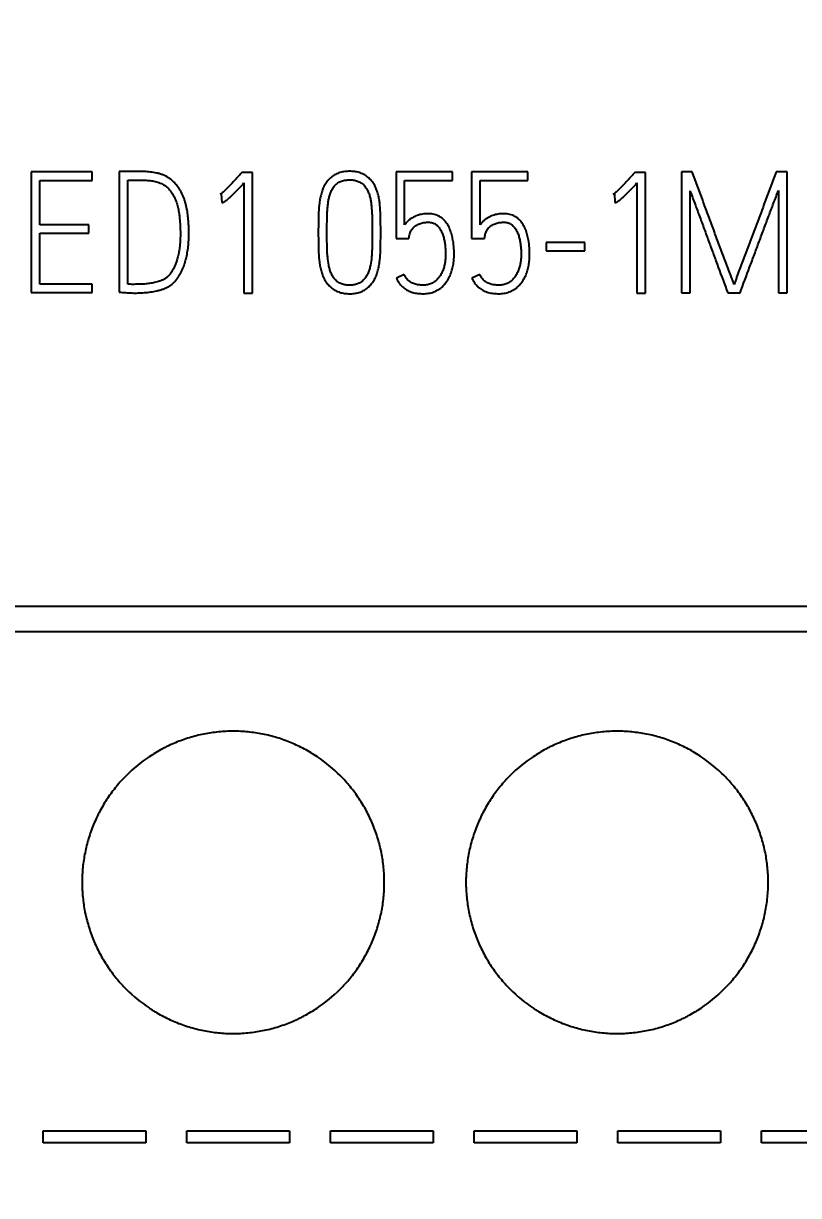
# Model space of a CAD drawing. Extents: x 0 to 420, y 0 to 297.
# Drawn here: x 126.87 to 137.13, y 162.62 to 178.13 of the extents above; entities that cross this region are included whole.
import ezdxf

# ---------------------------------------------------------------- set-up
doc = ezdxf.new("R2010")
doc.units = 0
doc.header["$LTSCALE"] = 23.1
for name, color, linetype in [('10000_FRONT', 7, 'CONTINUOUS'), ('10100_DIM_FRONT', 7, 'CONTINUOUS'), ('10500_FRONT_LABELING', 7, 'CONTINUOUS')]:
    doc.layers.add(name, color=color, linetype=linetype)
doc.styles.get("Standard").update_dxf_attribs({"font": 'txt', "width": 0.8})
doc.dimstyles.new('DIMSTYLE_1', dxfattribs={"dimtxt": 3.5, "dimasz": 3.5, "dimexe": 0.18, "dimexo": 0.0625, "dimgap": 0.09, "dimtad": 1, "dimtxsty": 'STANDARD', "dimcen": 0.09, "dimazin": 3, "dimtp": 0.05, "dimtm": 0.05, "dimtfac": 1, "dimtofl": 0, "dimtmove": 0, "dimatfit": 3, "dimtolj": 1})

# ---------------------------------------------------------------- blocks, each defined once
blk = doc.blocks.new('*D0')
at = {"layer": '10100_DIM_FRONT', "linetype": 'CONTINUOUS'}
for p, q in [((147.4, 192.56), (147.4, 130.062)), ((103.9, 151.511), (103.9, 130.062)), ((103.9, 132.062), (125.65, 132.062)), ((147.4, 132.062), (125.65, 132.062))]:
    blk.add_line(p, q, dxfattribs=at)
for points in [[(107.4, 132.562), (103.9, 132.062), (107.4, 131.562)], [(143.9, 131.562), (147.4, 132.062), (143.9, 132.562)]]:
    blk.add_solid(points, dxfattribs=at)
at = {"layer": '10100_DIM_FRONT', "linetype": 'CONTINUOUS', "width": 0.696429}
blk.add_text('43,5', height=3.5, dxfattribs=at).set_placement((121.617, 132.937))
blk = doc.blocks.new('*D1')
at = {"layer": '10100_DIM_FRONT', "linetype": 'CONTINUOUS'}
for p, q in [((111.900486, 192.560113), (111.900486, 137.865388)), ((147.400486, 192.560113), (147.400486, 137.865388)), ((111.900486, 139.865388), (129.650486, 139.865388)), ((147.400486, 139.865388), (129.650486, 139.865388))]:
    blk.add_line(p, q, dxfattribs=at)
for points in [[(115.400486, 140.365388), (111.900486, 139.865388), (115.400486, 139.365388)], [(143.900486, 139.365388), (147.400486, 139.865388), (143.900486, 140.365388)]]:
    blk.add_solid(points, dxfattribs=at)
at = {"layer": '10100_DIM_FRONT', "linetype": 'CONTINUOUS', "width": 0.678571}
blk.add_text('35,5', height=3.5, dxfattribs=at).set_placement((125.819828, 140.740388))

msp = doc.modelspace()

# ---------------------------------------------------------------- linework, layer by layer
at = {"layer": '10000_FRONT', "color": 7, "linetype": 'CONTINUOUS'}
for p, q in [((111.9, 170.414), (147.4, 170.414)), ((111.9, 170.081), (147.4, 170.081)), ((127.137, 163.315), (127.137, 163.475)), ((127.137, 163.475), (128.495, 163.475)), ((128.495, 163.475), (128.495, 163.315)), ((129.037, 163.315), (129.037, 163.475)), ((129.037, 163.475), (130.396, 163.475)), ((130.396, 163.475), (130.396, 163.315)), ((130.938, 163.315), (130.938, 163.475)), ((130.938, 163.475), (132.297, 163.475)), ((132.297, 163.475), (132.297, 163.315)), ((132.839, 163.315), (132.839, 163.475)), ((132.839, 163.475), (134.197, 163.475)), ((134.197, 163.475), (134.197, 163.315)), ((134.74, 163.315), (134.74, 163.475)), ((134.74, 163.475), (136.098, 163.475)), ((136.098, 163.475), (136.098, 163.315)), ((136.64, 163.315), (136.64, 163.475)), ((136.64, 163.475), (137.999, 163.475)), ((128.495, 163.315), (127.137, 163.315)), ((130.396, 163.315), (129.037, 163.315)), ((132.297, 163.315), (130.938, 163.315)), ((134.197, 163.315), (132.839, 163.315)), ((136.098, 163.315), (134.74, 163.315)), ((137.999, 163.315), (136.64, 163.315))]:
    msp.add_line(p, q, dxfattribs=at)
for points, knots in [([(131.65, 166.761), (131.65, 166.827), (131.647, 166.892), (131.634, 167.022), (131.625, 167.086), (131.6, 167.214), (131.584, 167.277), (131.555, 167.371), (131.545, 167.403), (131.523, 167.465), (131.511, 167.495), (131.474, 167.586), (131.418, 167.704), (131.351, 167.816), (131.297, 167.897), (131.278, 167.924), (131.239, 167.977), (131.219, 168.003), (131.156, 168.079), (131.112, 168.128), (130.974, 168.266), (130.873, 168.349), (130.737, 168.441), (130.709, 168.459), (130.652, 168.492), (130.624, 168.509), (130.537, 168.555), (130.478, 168.583), (130.358, 168.633), (130.296, 168.655), (130.202, 168.684), (130.171, 168.693), (130.107, 168.709), (130.074, 168.716), (129.977, 168.735), (129.848, 168.754), (129.718, 168.761), (129.587, 168.761), (129.522, 168.758), (129.423, 168.748), (129.39, 168.744), (129.325, 168.735), (129.293, 168.729), (129.196, 168.71), (129.133, 168.694), (129.008, 168.656), (128.947, 168.634), (128.856, 168.597), (128.826, 168.583), (128.781, 168.562), (128.766, 168.555), (128.737, 168.54), (128.664, 168.502), (128.594, 168.46), (128.431, 168.352), (128.33, 168.269), (128.213, 168.152), (128.19, 168.128), (128.146, 168.08), (128.125, 168.055), (128.063, 167.979), (128.024, 167.927), (127.952, 167.819), (127.918, 167.763), (127.872, 167.676), (127.857, 167.647), (127.829, 167.587), (127.815, 167.557), (127.778, 167.466), (127.734, 167.343), (127.702, 167.217), (127.683, 167.121), (127.677, 167.089), (127.668, 167.024), (127.663, 166.991), (127.654, 166.893), (127.65, 166.827), (127.65, 166.761)], [0, 0, 0, 0, 0.03125, 0.03125, 0.0625, 0.0625, 0.09375, 0.09375, 0.109375, 0.109375, 0.125, 0.125, 0.15625, 0.1875, 0.1875, 0.203125, 0.203125, 0.21875, 0.21875, 0.25, 0.25, 0.3125, 0.3125, 0.328125, 0.328125, 0.34375, 0.34375, 0.375, 0.375, 0.40625, 0.40625, 0.421875, 0.421875, 0.4375, 0.4375, 0.46875, 0.5, 0.5, 0.53125, 0.53125, 0.546875, 0.546875, 0.5625, 0.5625, 0.59375, 0.59375, 0.625, 0.625, 0.640625, 0.640625, 0.648438, 0.648438, 0.65625, 0.6875, 0.6875, 0.75, 0.75, 0.765625, 0.765625, 0.78125, 0.78125, 0.8125, 0.8125, 0.84375, 0.84375, 0.859375, 0.859375, 0.875, 0.875, 0.90625, 0.9375, 0.9375, 0.953125, 0.953125, 0.96875, 0.96875, 1, 1, 1, 1]), ([(136.73, 166.761), (136.73, 166.827), (136.727, 166.892), (136.714, 167.022), (136.705, 167.086), (136.68, 167.214), (136.664, 167.277), (136.635, 167.371), (136.625, 167.403), (136.603, 167.465), (136.591, 167.495), (136.554, 167.586), (136.498, 167.704), (136.431, 167.816), (136.377, 167.897), (136.358, 167.924), (136.319, 167.977), (136.299, 168.003), (136.236, 168.079), (136.192, 168.128), (136.054, 168.266), (135.953, 168.349), (135.817, 168.441), (135.789, 168.459), (135.732, 168.492), (135.704, 168.509), (135.617, 168.555), (135.558, 168.583), (135.438, 168.633), (135.376, 168.655), (135.282, 168.684), (135.251, 168.693), (135.187, 168.709), (135.154, 168.716), (135.057, 168.735), (134.928, 168.754), (134.798, 168.761), (134.667, 168.761), (134.602, 168.758), (134.503, 168.748), (134.47, 168.744), (134.405, 168.735), (134.373, 168.729), (134.276, 168.71), (134.213, 168.694), (134.088, 168.656), (134.027, 168.634), (133.936, 168.597), (133.906, 168.583), (133.861, 168.562), (133.846, 168.555), (133.817, 168.54), (133.744, 168.502), (133.674, 168.46), (133.511, 168.352), (133.41, 168.269), (133.293, 168.152), (133.27, 168.128), (133.226, 168.08), (133.205, 168.055), (133.143, 167.979), (133.104, 167.927), (133.032, 167.819), (132.998, 167.763), (132.952, 167.676), (132.937, 167.647), (132.909, 167.587), (132.895, 167.557), (132.858, 167.466), (132.814, 167.343), (132.782, 167.217), (132.763, 167.121), (132.757, 167.089), (132.748, 167.024), (132.743, 166.991), (132.734, 166.893), (132.73, 166.827), (132.73, 166.761)], [0, 0, 0, 0, 0.03125, 0.03125, 0.0625, 0.0625, 0.09375, 0.09375, 0.109375, 0.109375, 0.125, 0.125, 0.15625, 0.1875, 0.1875, 0.203125, 0.203125, 0.21875, 0.21875, 0.25, 0.25, 0.3125, 0.3125, 0.328125, 0.328125, 0.34375, 0.34375, 0.375, 0.375, 0.40625, 0.40625, 0.421875, 0.421875, 0.4375, 0.4375, 0.46875, 0.5, 0.5, 0.53125, 0.53125, 0.546875, 0.546875, 0.5625, 0.5625, 0.59375, 0.59375, 0.625, 0.625, 0.640625, 0.640625, 0.648438, 0.648438, 0.65625, 0.6875, 0.6875, 0.75, 0.75, 0.765625, 0.765625, 0.78125, 0.78125, 0.8125, 0.8125, 0.84375, 0.84375, 0.859375, 0.859375, 0.875, 0.875, 0.90625, 0.9375, 0.9375, 0.953125, 0.953125, 0.96875, 0.96875, 1, 1, 1, 1]), ([(127.65, 166.761), (127.65, 166.695), (127.654, 166.63), (127.667, 166.5), (127.676, 166.436), (127.701, 166.308), (127.717, 166.245), (127.746, 166.151), (127.756, 166.119), (127.778, 166.057), (127.79, 166.027), (127.827, 165.936), (127.883, 165.818), (127.95, 165.706), (128.004, 165.625), (128.023, 165.598), (128.062, 165.545), (128.082, 165.519), (128.145, 165.443), (128.189, 165.394), (128.327, 165.256), (128.428, 165.173), (128.551, 165.091), (128.564, 165.082), (128.592, 165.064), (128.606, 165.055), (128.649, 165.03), (128.677, 165.014), (128.764, 164.967), (128.823, 164.939), (128.943, 164.889), (129.005, 164.867), (129.099, 164.838), (129.13, 164.83), (129.194, 164.814), (129.226, 164.806), (129.323, 164.787), (129.453, 164.768), (129.583, 164.761), (129.714, 164.761), (129.779, 164.764), (129.878, 164.774), (129.911, 164.778), (129.976, 164.787), (130.008, 164.793), (130.105, 164.812), (130.168, 164.828), (130.293, 164.866), (130.354, 164.888), (130.445, 164.925), (130.475, 164.939), (130.52, 164.96), (130.535, 164.967), (130.564, 164.982), (130.637, 165.02), (130.707, 165.062), (130.87, 165.171), (130.971, 165.253), (131.088, 165.37), (131.111, 165.394), (131.155, 165.443), (131.176, 165.467), (131.238, 165.543), (131.277, 165.595), (131.349, 165.704), (131.383, 165.76), (131.429, 165.846), (131.444, 165.876), (131.472, 165.935), (131.486, 165.965), (131.523, 166.056), (131.567, 166.179), (131.599, 166.305), (131.618, 166.401), (131.624, 166.433), (131.633, 166.498), (131.637, 166.531), (131.647, 166.629), (131.65, 166.695), (131.65, 166.761)], [0, 0, 0, 0, 0.03125, 0.03125, 0.0625, 0.0625, 0.09375, 0.09375, 0.109375, 0.109375, 0.125, 0.125, 0.15625, 0.1875, 0.1875, 0.203125, 0.203125, 0.21875, 0.21875, 0.25, 0.25, 0.3125, 0.3125, 0.320312, 0.320312, 0.328125, 0.328125, 0.34375, 0.34375, 0.375, 0.375, 0.40625, 0.40625, 0.421875, 0.421875, 0.4375, 0.4375, 0.46875, 0.5, 0.5, 0.53125, 0.53125, 0.546875, 0.546875, 0.5625, 0.5625, 0.59375, 0.59375, 0.625, 0.625, 0.640625, 0.640625, 0.648438, 0.648438, 0.65625, 0.6875, 0.6875, 0.75, 0.75, 0.765625, 0.765625, 0.78125, 0.78125, 0.8125, 0.8125, 0.84375, 0.84375, 0.859375, 0.859375, 0.875, 0.875, 0.90625, 0.9375, 0.9375, 0.953125, 0.953125, 0.96875, 0.96875, 1, 1, 1, 1]), ([(132.73, 166.761), (132.73, 166.695), (132.734, 166.63), (132.747, 166.5), (132.756, 166.436), (132.781, 166.308), (132.797, 166.245), (132.826, 166.151), (132.836, 166.119), (132.858, 166.057), (132.87, 166.027), (132.907, 165.936), (132.963, 165.818), (133.03, 165.706), (133.084, 165.625), (133.103, 165.598), (133.142, 165.545), (133.162, 165.519), (133.225, 165.443), (133.269, 165.394), (133.407, 165.256), (133.508, 165.173), (133.631, 165.091), (133.644, 165.082), (133.672, 165.064), (133.686, 165.055), (133.729, 165.03), (133.757, 165.014), (133.844, 164.967), (133.903, 164.939), (134.023, 164.889), (134.085, 164.867), (134.179, 164.838), (134.21, 164.83), (134.274, 164.814), (134.306, 164.806), (134.403, 164.787), (134.533, 164.768), (134.663, 164.761), (134.794, 164.761), (134.859, 164.764), (134.958, 164.774), (134.991, 164.778), (135.056, 164.787), (135.088, 164.793), (135.185, 164.812), (135.248, 164.828), (135.373, 164.866), (135.434, 164.888), (135.525, 164.925), (135.555, 164.939), (135.6, 164.96), (135.615, 164.967), (135.644, 164.982), (135.717, 165.02), (135.787, 165.062), (135.95, 165.171), (136.051, 165.253), (136.168, 165.37), (136.191, 165.394), (136.235, 165.443), (136.256, 165.467), (136.318, 165.543), (136.357, 165.595), (136.429, 165.704), (136.463, 165.76), (136.509, 165.846), (136.524, 165.876), (136.552, 165.935), (136.566, 165.965), (136.603, 166.056), (136.647, 166.179), (136.679, 166.305), (136.698, 166.401), (136.704, 166.433), (136.713, 166.498), (136.717, 166.531), (136.727, 166.629), (136.73, 166.695), (136.73, 166.761)], [0, 0, 0, 0, 0.03125, 0.03125, 0.0625, 0.0625, 0.09375, 0.09375, 0.109375, 0.109375, 0.125, 0.125, 0.15625, 0.1875, 0.1875, 0.203125, 0.203125, 0.21875, 0.21875, 0.25, 0.25, 0.3125, 0.3125, 0.320312, 0.320312, 0.328125, 0.328125, 0.34375, 0.34375, 0.375, 0.375, 0.40625, 0.40625, 0.421875, 0.421875, 0.4375, 0.4375, 0.46875, 0.5, 0.5, 0.53125, 0.53125, 0.546875, 0.546875, 0.5625, 0.5625, 0.59375, 0.59375, 0.625, 0.625, 0.640625, 0.640625, 0.648438, 0.648438, 0.65625, 0.6875, 0.6875, 0.75, 0.75, 0.765625, 0.765625, 0.78125, 0.78125, 0.8125, 0.8125, 0.84375, 0.84375, 0.859375, 0.859375, 0.875, 0.875, 0.90625, 0.9375, 0.9375, 0.953125, 0.953125, 0.96875, 0.96875, 1, 1, 1, 1])]:
    msp.add_open_spline(points, degree=3, knots=knots, dxfattribs=at)
at = {"layer": '10500_FRONT_LABELING', "color": 7, "linetype": 'CONTINUOUS'}
for p, q in [((126.979, 176.161), (126.979, 174.566)), ((127.782, 176.161), (126.979, 176.161)), ((127.09, 175.462), (127.09, 176.048)), ((127.09, 176.048), (127.782, 176.048)), ((127.782, 176.048), (127.782, 176.161)), ((128.388, 176.168), (128.142, 176.166)), ((128.142, 176.166), (128.142, 174.572)), ((128.256, 174.677), (128.256, 176.052)), ((128.256, 176.052), (128.433, 176.052)), ((129.764, 176.152), (129.748, 176.134)), ((129.904, 176.152), (129.764, 176.152)), ((129.904, 174.559), (129.904, 176.152)), ((131.806, 176.161), (131.806, 175.282)), ((132.551, 176.161), (131.806, 176.161)), ((131.918, 175.46), (131.918, 176.05)), ((131.918, 176.05), (132.551, 176.05)), ((132.551, 176.05), (132.551, 176.161)), ((132.806, 176.161), (132.806, 175.282)), ((133.551, 176.161), (132.806, 176.161)), ((132.918, 175.46), (132.918, 176.05)), ((132.918, 176.05), (133.551, 176.05)), ((133.551, 176.05), (133.551, 176.161)), ((134.964, 176.152), (134.949, 176.134)), ((135.105, 176.152), (134.964, 176.152)), ((135.105, 174.559), (135.105, 176.152)), ((135.582, 176.161), (135.582, 174.561)), ((135.725, 176.161), (135.582, 176.161)), ((136.98, 176.161), (136.834, 176.161)), ((136.98, 174.561), (136.98, 176.161)), ((129.793, 176.015), (129.793, 174.559)), ((134.993, 176.015), (134.993, 174.559)), ((135.696, 174.561), (135.696, 175.913)), ((136.866, 175.917), (136.866, 174.561)), ((129.479, 175.866), (129.493, 175.87)), ((129.493, 175.87), (129.5, 175.757)), ((134.68, 175.866), (134.694, 175.87)), ((134.694, 175.87), (134.7, 175.757)), ((127.739, 175.462), (127.09, 175.462)), ((127.739, 175.351), (127.739, 175.462)), ((127.09, 174.677), (127.09, 175.351)), ((127.09, 175.351), (127.739, 175.351)), ((130.777, 175.371), (130.777, 175.347)), ((130.891, 175.347), (130.891, 175.371)), ((131.49, 175.371), (131.49, 175.347)), ((131.602, 175.347), (131.602, 175.371)), ((131.806, 175.282), (131.976, 175.282)), ((131.976, 175.282), (131.985, 175.331)), ((132.806, 175.282), (132.976, 175.282)), ((132.976, 175.282), (132.985, 175.331)), ((133.794, 175.229), (133.794, 175.116)), ((134.304, 175.229), (133.794, 175.229)), ((133.794, 175.116), (134.304, 175.116)), ((134.304, 175.116), (134.304, 175.229)), ((131.913, 174.803), (131.81, 174.756)), ((132.913, 174.803), (132.81, 174.756)), ((127.782, 174.677), (127.09, 174.677)), ((127.782, 174.566), (127.782, 174.677)), ((126.979, 174.566), (127.782, 174.566)), ((129.793, 174.559), (129.904, 174.559)), ((134.993, 174.559), (135.105, 174.559)), ((135.582, 174.561), (135.696, 174.561)), ((136.195, 174.561), (136.358, 174.561)), ((136.866, 174.561), (136.98, 174.561))]:
    msp.add_line(p, q, dxfattribs=at)
for points, knots in [([(128.142, 174.572), (128.156, 174.571), (128.17, 174.569), (128.198, 174.567), (128.211, 174.566), (128.239, 174.563), (128.253, 174.562), (128.281, 174.56), (128.295, 174.56), (128.337, 174.559), (128.364, 174.559), (128.42, 174.56), (128.447, 174.562), (128.502, 174.566), (128.53, 174.569), (128.585, 174.577), (128.613, 174.582), (128.654, 174.591), (128.667, 174.595), (128.695, 174.602), (128.708, 174.607), (128.735, 174.616), (128.748, 174.622), (128.773, 174.633), (128.786, 174.64), (128.81, 174.654), (128.822, 174.662), (128.845, 174.679), (128.855, 174.688), (128.885, 174.717), (128.903, 174.739), (128.927, 174.774), (128.934, 174.786), (128.949, 174.81), (128.955, 174.822), (128.974, 174.86), (128.985, 174.885), (129.005, 174.938), (129.013, 174.965), (129.028, 175.019), (129.034, 175.046), (129.045, 175.101), (129.049, 175.128), (129.056, 175.184), (129.058, 175.211), (129.062, 175.267), (129.063, 175.295), (129.064, 175.351), (129.063, 175.379), (129.062, 175.435), (129.061, 175.463), (129.058, 175.519), (129.055, 175.547), (129.049, 175.602), (129.045, 175.63), (129.038, 175.671), (129.035, 175.685), (129.029, 175.712), (129.026, 175.726), (129.019, 175.753), (129.015, 175.766), (129.007, 175.793), (129.002, 175.807), (128.987, 175.846), (128.975, 175.872), (128.956, 175.909), (128.948, 175.921), (128.933, 175.945), (128.925, 175.957), (128.908, 175.979), (128.899, 175.99), (128.881, 176.011), (128.871, 176.021), (128.851, 176.041), (128.84, 176.05), (128.818, 176.068), (128.807, 176.076), (128.771, 176.099), (128.746, 176.111), (128.707, 176.127), (128.693, 176.131), (128.666, 176.14), (128.653, 176.144), (128.611, 176.153), (128.584, 176.157), (128.528, 176.163), (128.5, 176.165), (128.458, 176.166), (128.444, 176.167), (128.416, 176.168), (128.402, 176.168), (128.388, 176.168)], [0, 0, 0, 0, 0.015625, 0.015625, 0.03125, 0.03125, 0.046875, 0.046875, 0.0625, 0.0625, 0.09375, 0.09375, 0.125, 0.125, 0.15625, 0.15625, 0.1875, 0.1875, 0.203125, 0.203125, 0.21875, 0.21875, 0.234375, 0.234375, 0.25, 0.25, 0.265625, 0.265625, 0.28125, 0.28125, 0.3125, 0.3125, 0.328125, 0.328125, 0.34375, 0.34375, 0.375, 0.375, 0.40625, 0.40625, 0.4375, 0.4375, 0.46875, 0.46875, 0.5, 0.5, 0.53125, 0.53125, 0.5625, 0.5625, 0.59375, 0.59375, 0.625, 0.625, 0.65625, 0.65625, 0.671875, 0.671875, 0.6875, 0.6875, 0.703125, 0.703125, 0.71875, 0.71875, 0.75, 0.75, 0.765625, 0.765625, 0.78125, 0.78125, 0.796875, 0.796875, 0.8125, 0.8125, 0.828125, 0.828125, 0.84375, 0.84375, 0.875, 0.875, 0.890625, 0.890625, 0.90625, 0.90625, 0.9375, 0.9375, 0.96875, 0.96875, 0.984375, 0.984375, 1, 1, 1, 1]), ([(128.433, 176.052), (128.455, 176.052), (128.478, 176.052), (128.523, 176.049), (128.546, 176.048), (128.591, 176.042), (128.613, 176.038), (128.646, 176.028), (128.657, 176.025), (128.679, 176.017), (128.689, 176.012), (128.71, 176.003), (128.72, 175.997), (128.74, 175.986), (128.749, 175.979), (128.777, 175.958), (128.793, 175.943), (128.823, 175.908), (128.836, 175.889), (128.86, 175.85), (128.87, 175.83), (128.889, 175.788), (128.897, 175.767), (128.907, 175.734), (128.91, 175.723), (128.916, 175.701), (128.919, 175.69), (128.927, 175.657), (128.931, 175.635), (128.938, 175.59), (128.94, 175.568), (128.944, 175.523), (128.946, 175.501), (128.948, 175.456), (128.949, 175.433), (128.951, 175.388), (128.951, 175.365), (128.952, 175.32), (128.951, 175.297), (128.949, 175.252), (128.948, 175.23), (128.944, 175.185), (128.941, 175.162), (128.935, 175.118), (128.931, 175.096), (128.922, 175.051), (128.916, 175.029), (128.898, 174.964), (128.882, 174.921), (128.85, 174.861), (128.838, 174.841), (128.812, 174.805), (128.797, 174.788), (128.776, 174.769), (128.771, 174.765), (128.762, 174.758), (128.748, 174.748), (128.734, 174.739), (128.714, 174.729), (128.703, 174.725), (128.682, 174.717), (128.671, 174.714), (128.638, 174.704), (128.616, 174.699), (128.572, 174.69), (128.55, 174.686), (128.505, 174.681), (128.483, 174.678), (128.449, 174.676), (128.437, 174.676), (128.415, 174.675), (128.403, 174.675), (128.369, 174.674), (128.347, 174.674), (128.313, 174.674), (128.301, 174.674), (128.279, 174.675), (128.267, 174.675), (128.256, 174.677)], [0, 0, 0, 0, 0.03125, 0.03125, 0.0625, 0.0625, 0.09375, 0.09375, 0.109375, 0.109375, 0.125, 0.125, 0.140625, 0.140625, 0.15625, 0.15625, 0.1875, 0.1875, 0.21875, 0.21875, 0.25, 0.25, 0.28125, 0.28125, 0.296875, 0.296875, 0.3125, 0.3125, 0.34375, 0.34375, 0.375, 0.375, 0.40625, 0.40625, 0.4375, 0.4375, 0.46875, 0.46875, 0.5, 0.5, 0.53125, 0.53125, 0.5625, 0.5625, 0.59375, 0.59375, 0.625, 0.625, 0.6875, 0.6875, 0.71875, 0.71875, 0.75, 0.75, 0.757812, 0.757812, 0.765625, 0.78125, 0.78125, 0.796875, 0.796875, 0.8125, 0.8125, 0.84375, 0.84375, 0.875, 0.875, 0.90625, 0.90625, 0.921875, 0.921875, 0.9375, 0.9375, 0.96875, 0.96875, 0.984375, 0.984375, 1, 1, 1, 1]), ([(129.748, 176.134), (129.737, 176.123), (129.727, 176.111), (129.705, 176.088), (129.694, 176.076), (129.662, 176.041), (129.64, 176.018), (129.597, 175.972), (129.575, 175.95), (129.54, 175.917), (129.529, 175.906), (129.511, 175.89), (129.505, 175.885), (129.492, 175.875), (129.486, 175.87), (129.479, 175.866)], [0, 0, 0, 0, 0.125, 0.125, 0.25, 0.25, 0.5, 0.5, 0.75, 0.75, 0.875, 0.875, 0.9375, 0.9375, 1, 1, 1, 1]), ([(131.602, 175.371), (131.602, 175.413), (131.602, 175.456), (131.601, 175.541), (131.601, 175.583), (131.597, 175.667), (131.594, 175.709), (131.586, 175.772), (131.583, 175.793), (131.575, 175.835), (131.57, 175.856), (131.558, 175.897), (131.551, 175.918), (131.535, 175.958), (131.526, 175.977), (131.509, 176.005), (131.503, 176.014), (131.491, 176.031), (131.484, 176.04), (131.463, 176.064), (131.448, 176.079), (131.423, 176.1), (131.414, 176.106), (131.396, 176.118), (131.387, 176.124), (131.359, 176.139), (131.339, 176.146), (131.308, 176.156), (131.297, 176.158), (131.276, 176.163), (131.266, 176.165), (131.234, 176.169), (131.212, 176.17), (131.169, 176.17), (131.148, 176.169), (131.105, 176.163), (131.084, 176.159), (131.043, 176.147), (131.023, 176.139), (130.985, 176.119), (130.967, 176.107), (130.942, 176.086), (130.934, 176.079), (130.918, 176.064), (130.911, 176.056), (130.897, 176.04), (130.89, 176.031), (130.878, 176.014), (130.872, 176.005), (130.855, 175.977), (130.846, 175.958), (130.83, 175.918), (130.823, 175.898), (130.811, 175.857), (130.806, 175.836), (130.798, 175.794), (130.794, 175.773), (130.786, 175.71), (130.782, 175.668), (130.778, 175.583), (130.778, 175.541), (130.777, 175.456), (130.777, 175.414), (130.777, 175.371)], [0, 0, 0, 0, 0.0625, 0.0625, 0.125, 0.125, 0.1875, 0.1875, 0.21875, 0.21875, 0.25, 0.25, 0.28125, 0.28125, 0.3125, 0.3125, 0.328125, 0.328125, 0.34375, 0.34375, 0.375, 0.375, 0.390625, 0.390625, 0.40625, 0.40625, 0.4375, 0.4375, 0.453125, 0.453125, 0.46875, 0.46875, 0.5, 0.5, 0.53125, 0.53125, 0.5625, 0.5625, 0.59375, 0.59375, 0.625, 0.625, 0.640625, 0.640625, 0.65625, 0.65625, 0.671875, 0.671875, 0.6875, 0.6875, 0.71875, 0.71875, 0.75, 0.75, 0.78125, 0.78125, 0.8125, 0.8125, 0.875, 0.875, 0.9375, 0.9375, 1, 1, 1, 1]), ([(130.891, 175.371), (130.891, 175.406), (130.891, 175.441), (130.892, 175.512), (130.892, 175.547), (130.894, 175.599), (130.895, 175.617), (130.897, 175.652), (130.898, 175.669), (130.901, 175.704), (130.903, 175.722), (130.907, 175.757), (130.91, 175.774), (130.916, 175.808), (130.92, 175.825), (130.929, 175.859), (130.935, 175.876), (130.945, 175.9), (130.948, 175.908), (130.956, 175.924), (130.961, 175.932), (130.974, 175.954), (130.985, 175.969), (131.003, 175.988), (131.009, 175.995), (131.023, 176.006), (131.029, 176.012), (131.044, 176.022), (131.051, 176.026), (131.067, 176.034), (131.076, 176.038), (131.101, 176.047), (131.118, 176.05), (131.144, 176.054), (131.153, 176.055), (131.171, 176.056), (131.18, 176.057), (131.206, 176.057), (131.224, 176.056), (131.25, 176.052), (131.259, 176.051), (131.276, 176.047), (131.285, 176.044), (131.31, 176.036), (131.326, 176.028), (131.349, 176.014), (131.356, 176.009), (131.37, 175.997), (131.376, 175.991), (131.388, 175.978), (131.393, 175.971), (131.404, 175.956), (131.409, 175.949), (131.423, 175.926), (131.431, 175.911), (131.445, 175.878), (131.451, 175.861), (131.461, 175.827), (131.465, 175.81), (131.471, 175.775), (131.474, 175.758), (131.479, 175.723), (131.48, 175.706), (131.483, 175.671), (131.485, 175.653), (131.487, 175.618), (131.487, 175.6), (131.489, 175.547), (131.489, 175.512), (131.49, 175.442), (131.49, 175.406), (131.49, 175.371)], [0, 0, 0, 0, 0.0625, 0.0625, 0.125, 0.125, 0.15625, 0.15625, 0.1875, 0.1875, 0.21875, 0.21875, 0.25, 0.25, 0.28125, 0.28125, 0.3125, 0.3125, 0.328125, 0.328125, 0.34375, 0.34375, 0.375, 0.375, 0.390625, 0.390625, 0.40625, 0.40625, 0.421875, 0.421875, 0.4375, 0.4375, 0.46875, 0.46875, 0.484375, 0.484375, 0.5, 0.5, 0.53125, 0.53125, 0.546875, 0.546875, 0.5625, 0.5625, 0.59375, 0.59375, 0.609375, 0.609375, 0.625, 0.625, 0.640625, 0.640625, 0.65625, 0.65625, 0.6875, 0.6875, 0.71875, 0.71875, 0.75, 0.75, 0.78125, 0.78125, 0.8125, 0.8125, 0.84375, 0.84375, 0.875, 0.875, 0.9375, 0.9375, 1, 1, 1, 1]), ([(134.949, 176.134), (134.938, 176.123), (134.927, 176.111), (134.906, 176.088), (134.895, 176.076), (134.863, 176.041), (134.841, 176.018), (134.797, 175.972), (134.775, 175.95), (134.741, 175.917), (134.729, 175.906), (134.712, 175.89), (134.705, 175.885), (134.693, 175.875), (134.687, 175.87), (134.68, 175.866)], [0, 0, 0, 0, 0.125, 0.125, 0.25, 0.25, 0.5, 0.5, 0.75, 0.75, 0.875, 0.875, 0.9375, 0.9375, 1, 1, 1, 1]), ([(136.28, 174.674), (136.273, 174.689), (136.267, 174.705), (136.255, 174.736), (136.249, 174.751), (136.231, 174.797), (136.22, 174.828), (136.185, 174.921), (136.161, 174.983), (136.115, 175.107), (136.092, 175.169), (136.057, 175.262), (136.046, 175.293), (136.023, 175.355), (136.012, 175.386), (135.99, 175.448), (135.978, 175.479), (135.955, 175.541), (135.944, 175.572), (135.909, 175.665), (135.886, 175.727), (135.817, 175.913), (135.771, 176.037), (135.725, 176.161)], [0, 0, 0, 0, 0.03125, 0.03125, 0.0625, 0.0625, 0.125, 0.125, 0.25, 0.25, 0.375, 0.375, 0.4375, 0.4375, 0.5, 0.5, 0.5625, 0.5625, 0.625, 0.625, 0.75, 0.75, 1, 1, 1, 1]), ([(136.834, 176.161), (136.788, 176.037), (136.742, 175.913), (136.673, 175.727), (136.65, 175.665), (136.603, 175.542), (136.579, 175.48), (136.51, 175.294), (136.464, 175.17), (136.394, 174.984), (136.371, 174.923), (136.336, 174.83), (136.324, 174.799), (136.307, 174.752), (136.302, 174.737), (136.291, 174.705), (136.285, 174.69), (136.28, 174.674)], [0, 0, 0, 0, 0.25, 0.25, 0.375, 0.375, 0.5, 0.5, 0.75, 0.75, 0.875, 0.875, 0.9375, 0.9375, 0.96875, 0.96875, 1, 1, 1, 1]), ([(129.5, 175.757), (129.504, 175.757), (129.508, 175.758), (129.516, 175.76), (129.52, 175.761), (129.528, 175.763), (129.532, 175.765), (129.539, 175.769), (129.542, 175.772), (129.552, 175.779), (129.559, 175.784), (129.572, 175.794), (129.578, 175.799), (129.597, 175.815), (129.609, 175.827), (129.632, 175.849), (129.644, 175.861), (129.679, 175.896), (129.702, 175.919), (129.748, 175.967), (129.77, 175.991), (129.793, 176.015)], [0, 0, 0, 0, 0.03125, 0.03125, 0.0625, 0.0625, 0.09375, 0.09375, 0.125, 0.125, 0.1875, 0.1875, 0.25, 0.25, 0.375, 0.375, 0.5, 0.5, 0.75, 0.75, 1, 1, 1, 1]), ([(134.7, 175.757), (134.705, 175.757), (134.709, 175.758), (134.717, 175.76), (134.721, 175.761), (134.729, 175.763), (134.732, 175.765), (134.739, 175.769), (134.743, 175.772), (134.753, 175.779), (134.76, 175.784), (134.773, 175.794), (134.779, 175.799), (134.797, 175.815), (134.809, 175.827), (134.833, 175.849), (134.845, 175.861), (134.88, 175.896), (134.903, 175.919), (134.948, 175.967), (134.971, 175.991), (134.993, 176.015)], [0, 0, 0, 0, 0.03125, 0.03125, 0.0625, 0.0625, 0.09375, 0.09375, 0.125, 0.125, 0.1875, 0.1875, 0.25, 0.25, 0.375, 0.375, 0.5, 0.5, 0.75, 0.75, 1, 1, 1, 1]), ([(135.696, 175.913), (135.716, 175.856), (135.737, 175.8), (135.779, 175.687), (135.8, 175.631), (135.842, 175.519), (135.863, 175.462), (135.904, 175.35), (135.924, 175.293), (135.956, 175.209), (135.966, 175.181), (135.987, 175.124), (135.998, 175.096), (136.029, 175.012), (136.049, 174.955), (136.111, 174.786), (136.153, 174.674), (136.195, 174.561)], [0, 0, 0, 0, 0.125, 0.125, 0.25, 0.25, 0.375, 0.375, 0.5, 0.5, 0.5625, 0.5625, 0.625, 0.625, 0.75, 0.75, 1, 1, 1, 1]), ([(136.358, 174.561), (136.4, 174.674), (136.442, 174.787), (136.505, 174.957), (136.527, 175.013), (136.558, 175.098), (136.569, 175.126), (136.59, 175.183), (136.6, 175.211), (136.632, 175.296), (136.653, 175.353), (136.695, 175.466), (136.716, 175.522), (136.759, 175.635), (136.78, 175.691), (136.823, 175.804), (136.845, 175.86), (136.866, 175.917)], [0, 0, 0, 0, 0.25, 0.25, 0.375, 0.375, 0.4375, 0.4375, 0.5, 0.5, 0.625, 0.625, 0.75, 0.75, 0.875, 0.875, 1, 1, 1, 1]), ([(131.81, 174.756), (131.82, 174.735), (131.831, 174.715), (131.85, 174.686), (131.857, 174.677), (131.872, 174.659), (131.881, 174.651), (131.898, 174.635), (131.907, 174.628), (131.926, 174.614), (131.935, 174.607), (131.955, 174.595), (131.965, 174.59), (131.987, 174.58), (131.998, 174.576), (132.02, 174.568), (132.031, 174.565), (132.054, 174.56), (132.065, 174.557), (132.089, 174.554), (132.1, 174.553), (132.124, 174.552), (132.136, 174.551), (132.159, 174.55), (132.171, 174.55), (132.194, 174.55), (132.206, 174.551), (132.229, 174.554), (132.241, 174.556), (132.264, 174.561), (132.276, 174.564), (132.31, 174.574), (132.331, 174.583), (132.362, 174.601), (132.372, 174.607), (132.392, 174.621), (132.401, 174.628), (132.419, 174.643), (132.427, 174.651), (132.444, 174.668), (132.451, 174.678), (132.473, 174.705), (132.486, 174.725), (132.509, 174.766), (132.519, 174.787), (132.532, 174.82), (132.536, 174.831), (132.544, 174.854), (132.547, 174.865), (132.556, 174.899), (132.561, 174.922), (132.568, 174.968), (132.57, 174.991), (132.573, 175.038), (132.573, 175.062), (132.573, 175.109), (132.571, 175.156), (132.567, 175.202), (132.56, 175.249), (132.556, 175.272), (132.546, 175.318), (132.54, 175.341), (132.525, 175.386), (132.517, 175.408), (132.501, 175.44), (132.495, 175.45), (132.483, 175.47), (132.477, 175.48), (132.456, 175.509), (132.44, 175.526), (132.418, 175.546), (132.413, 175.55), (132.404, 175.557), (132.399, 175.56), (132.384, 175.57), (132.374, 175.576), (132.353, 175.586), (132.342, 175.591), (132.319, 175.598), (132.307, 175.601), (132.284, 175.605), (132.272, 175.607), (132.249, 175.608), (132.237, 175.609), (132.213, 175.608), (132.201, 175.608), (132.178, 175.606), (132.166, 175.605), (132.143, 175.601), (132.131, 175.599), (132.108, 175.593), (132.097, 175.59), (132.074, 175.582), (132.063, 175.577), (132.042, 175.567), (132.031, 175.562), (132.011, 175.55), (132.001, 175.543), (131.982, 175.529), (131.973, 175.521), (131.956, 175.505), (131.948, 175.497), (131.932, 175.479), (131.925, 175.47), (131.918, 175.46)], [0, 0, 0, 0, 0.03125, 0.03125, 0.046875, 0.046875, 0.0625, 0.0625, 0.078125, 0.078125, 0.09375, 0.09375, 0.109375, 0.109375, 0.125, 0.125, 0.140625, 0.140625, 0.15625, 0.15625, 0.171875, 0.171875, 0.1875, 0.1875, 0.203125, 0.203125, 0.21875, 0.21875, 0.234375, 0.234375, 0.25, 0.25, 0.28125, 0.28125, 0.296875, 0.296875, 0.3125, 0.3125, 0.328125, 0.328125, 0.34375, 0.34375, 0.375, 0.375, 0.40625, 0.40625, 0.421875, 0.421875, 0.4375, 0.4375, 0.46875, 0.46875, 0.5, 0.5, 0.53125, 0.53125, 0.5625, 0.59375, 0.59375, 0.625, 0.625, 0.65625, 0.65625, 0.6875, 0.6875, 0.703125, 0.703125, 0.71875, 0.71875, 0.75, 0.75, 0.757812, 0.757812, 0.765625, 0.765625, 0.78125, 0.78125, 0.796875, 0.796875, 0.8125, 0.8125, 0.828125, 0.828125, 0.84375, 0.84375, 0.859375, 0.859375, 0.875, 0.875, 0.890625, 0.890625, 0.90625, 0.90625, 0.921875, 0.921875, 0.9375, 0.9375, 0.953125, 0.953125, 0.96875, 0.96875, 0.984375, 0.984375, 1, 1, 1, 1]), ([(132.81, 174.756), (132.82, 174.735), (132.831, 174.715), (132.85, 174.686), (132.857, 174.677), (132.872, 174.659), (132.88, 174.651), (132.898, 174.635), (132.907, 174.628), (132.926, 174.614), (132.935, 174.607), (132.955, 174.595), (132.965, 174.59), (132.987, 174.58), (132.998, 174.576), (133.02, 174.568), (133.031, 174.565), (133.054, 174.56), (133.065, 174.557), (133.089, 174.554), (133.1, 174.553), (133.124, 174.552), (133.136, 174.551), (133.159, 174.55), (133.171, 174.55), (133.194, 174.55), (133.206, 174.551), (133.229, 174.554), (133.241, 174.556), (133.264, 174.561), (133.276, 174.564), (133.31, 174.574), (133.331, 174.583), (133.362, 174.601), (133.372, 174.607), (133.392, 174.621), (133.401, 174.628), (133.419, 174.643), (133.427, 174.651), (133.443, 174.668), (133.451, 174.678), (133.473, 174.705), (133.486, 174.725), (133.509, 174.766), (133.519, 174.787), (133.532, 174.82), (133.536, 174.831), (133.544, 174.854), (133.547, 174.865), (133.556, 174.899), (133.561, 174.922), (133.568, 174.968), (133.57, 174.991), (133.573, 175.038), (133.573, 175.062), (133.573, 175.109), (133.571, 175.156), (133.566, 175.202), (133.56, 175.249), (133.556, 175.272), (133.546, 175.318), (133.54, 175.341), (133.525, 175.386), (133.517, 175.408), (133.501, 175.44), (133.495, 175.45), (133.483, 175.47), (133.477, 175.48), (133.456, 175.509), (133.44, 175.526), (133.418, 175.546), (133.413, 175.55), (133.404, 175.557), (133.399, 175.56), (133.384, 175.57), (133.374, 175.576), (133.353, 175.586), (133.341, 175.591), (133.319, 175.598), (133.307, 175.601), (133.284, 175.605), (133.272, 175.607), (133.249, 175.608), (133.237, 175.609), (133.213, 175.608), (133.201, 175.608), (133.178, 175.606), (133.166, 175.605), (133.143, 175.601), (133.131, 175.599), (133.108, 175.593), (133.097, 175.59), (133.074, 175.582), (133.063, 175.577), (133.042, 175.567), (133.031, 175.562), (133.011, 175.55), (133.001, 175.543), (132.982, 175.529), (132.973, 175.521), (132.956, 175.505), (132.947, 175.497), (132.932, 175.479), (132.924, 175.47), (132.918, 175.46)], [0, 0, 0, 0, 0.03125, 0.03125, 0.046875, 0.046875, 0.0625, 0.0625, 0.078125, 0.078125, 0.09375, 0.09375, 0.109375, 0.109375, 0.125, 0.125, 0.140625, 0.140625, 0.15625, 0.15625, 0.171875, 0.171875, 0.1875, 0.1875, 0.203125, 0.203125, 0.21875, 0.21875, 0.234375, 0.234375, 0.25, 0.25, 0.28125, 0.28125, 0.296875, 0.296875, 0.3125, 0.3125, 0.328125, 0.328125, 0.34375, 0.34375, 0.375, 0.375, 0.40625, 0.40625, 0.421875, 0.421875, 0.4375, 0.4375, 0.46875, 0.46875, 0.5, 0.5, 0.53125, 0.53125, 0.5625, 0.59375, 0.59375, 0.625, 0.625, 0.65625, 0.65625, 0.6875, 0.6875, 0.703125, 0.703125, 0.71875, 0.71875, 0.75, 0.75, 0.757812, 0.757812, 0.765625, 0.765625, 0.78125, 0.78125, 0.796875, 0.796875, 0.8125, 0.8125, 0.828125, 0.828125, 0.84375, 0.84375, 0.859375, 0.859375, 0.875, 0.875, 0.890625, 0.890625, 0.90625, 0.90625, 0.921875, 0.921875, 0.9375, 0.9375, 0.953125, 0.953125, 0.96875, 0.96875, 0.984375, 0.984375, 1, 1, 1, 1]), ([(131.985, 175.331), (131.985, 175.336), (131.986, 175.34), (131.989, 175.349), (131.99, 175.353), (131.995, 175.366), (131.998, 175.375), (132.007, 175.39), (132.012, 175.398), (132.023, 175.412), (132.029, 175.419), (132.042, 175.432), (132.049, 175.438), (132.064, 175.448), (132.071, 175.453), (132.095, 175.467), (132.111, 175.475), (132.136, 175.484), (132.145, 175.486), (132.163, 175.49), (132.172, 175.491), (132.199, 175.494), (132.217, 175.496), (132.244, 175.495), (132.253, 175.495), (132.271, 175.493), (132.28, 175.491), (132.293, 175.487), (132.297, 175.486), (132.306, 175.482), (132.31, 175.48), (132.322, 175.474), (132.33, 175.469), (132.344, 175.458), (132.351, 175.452), (132.363, 175.439), (132.369, 175.432), (132.38, 175.418), (132.385, 175.41), (132.394, 175.395), (132.399, 175.387), (132.411, 175.363), (132.418, 175.346), (132.43, 175.312), (132.435, 175.295), (132.444, 175.26), (132.447, 175.243), (132.453, 175.207), (132.455, 175.189), (132.458, 175.154), (132.459, 175.136), (132.461, 175.1), (132.461, 175.082), (132.461, 175.047), (132.46, 175.029), (132.457, 174.993), (132.455, 174.975), (132.449, 174.939), (132.445, 174.922), (132.435, 174.887), (132.429, 174.87), (132.416, 174.837), (132.408, 174.82), (132.39, 174.789), (132.38, 174.774), (132.363, 174.753), (132.357, 174.746), (132.345, 174.733), (132.332, 174.721), (132.317, 174.71), (132.302, 174.7), (132.295, 174.695), (132.271, 174.682), (132.254, 174.675), (132.228, 174.669), (132.219, 174.667), (132.201, 174.665), (132.192, 174.664), (132.174, 174.663), (132.165, 174.663), (132.147, 174.664), (132.138, 174.664), (132.12, 174.665), (132.111, 174.666), (132.093, 174.668), (132.084, 174.67), (132.057, 174.675), (132.04, 174.681), (132.016, 174.693), (132.008, 174.697), (131.993, 174.707), (131.986, 174.712), (131.972, 174.723), (131.965, 174.729), (131.952, 174.742), (131.946, 174.749), (131.93, 174.771), (131.921, 174.787), (131.913, 174.803)], [0, 0, 0, 0, 0.007812, 0.007812, 0.015625, 0.015625, 0.03125, 0.03125, 0.046875, 0.046875, 0.0625, 0.0625, 0.078125, 0.078125, 0.09375, 0.09375, 0.125, 0.125, 0.140625, 0.140625, 0.15625, 0.15625, 0.1875, 0.1875, 0.203125, 0.203125, 0.21875, 0.21875, 0.226562, 0.226562, 0.234375, 0.234375, 0.25, 0.25, 0.265625, 0.265625, 0.28125, 0.28125, 0.296875, 0.296875, 0.3125, 0.3125, 0.34375, 0.34375, 0.375, 0.375, 0.40625, 0.40625, 0.4375, 0.4375, 0.46875, 0.46875, 0.5, 0.5, 0.53125, 0.53125, 0.5625, 0.5625, 0.59375, 0.59375, 0.625, 0.625, 0.65625, 0.65625, 0.6875, 0.6875, 0.703125, 0.703125, 0.71875, 0.734375, 0.734375, 0.75, 0.75, 0.78125, 0.78125, 0.796875, 0.796875, 0.8125, 0.8125, 0.828125, 0.828125, 0.84375, 0.84375, 0.859375, 0.859375, 0.875, 0.875, 0.90625, 0.90625, 0.921875, 0.921875, 0.9375, 0.9375, 0.953125, 0.953125, 0.96875, 0.96875, 1, 1, 1, 1]), ([(132.985, 175.331), (132.985, 175.336), (132.986, 175.34), (132.989, 175.349), (132.99, 175.353), (132.995, 175.366), (132.998, 175.375), (133.007, 175.39), (133.012, 175.398), (133.023, 175.412), (133.029, 175.419), (133.042, 175.432), (133.049, 175.438), (133.063, 175.448), (133.071, 175.453), (133.094, 175.467), (133.111, 175.475), (133.136, 175.484), (133.145, 175.486), (133.163, 175.49), (133.172, 175.491), (133.199, 175.494), (133.217, 175.496), (133.244, 175.495), (133.253, 175.495), (133.271, 175.493), (133.28, 175.491), (133.293, 175.487), (133.297, 175.486), (133.306, 175.482), (133.31, 175.48), (133.322, 175.474), (133.33, 175.469), (133.344, 175.458), (133.351, 175.452), (133.363, 175.439), (133.369, 175.432), (133.38, 175.418), (133.385, 175.41), (133.394, 175.395), (133.399, 175.387), (133.411, 175.363), (133.418, 175.346), (133.43, 175.312), (133.435, 175.295), (133.444, 175.26), (133.447, 175.243), (133.453, 175.207), (133.454, 175.189), (133.457, 175.154), (133.459, 175.136), (133.461, 175.1), (133.461, 175.082), (133.461, 175.047), (133.46, 175.029), (133.457, 174.993), (133.455, 174.975), (133.448, 174.939), (133.444, 174.922), (133.435, 174.887), (133.429, 174.87), (133.416, 174.837), (133.408, 174.82), (133.39, 174.789), (133.38, 174.774), (133.363, 174.753), (133.357, 174.746), (133.345, 174.733), (133.331, 174.721), (133.317, 174.71), (133.302, 174.7), (133.294, 174.695), (133.27, 174.682), (133.254, 174.675), (133.228, 174.669), (133.219, 174.667), (133.201, 174.665), (133.192, 174.664), (133.174, 174.663), (133.165, 174.663), (133.147, 174.664), (133.138, 174.664), (133.12, 174.665), (133.111, 174.666), (133.093, 174.668), (133.084, 174.67), (133.057, 174.675), (133.04, 174.681), (133.016, 174.693), (133.008, 174.697), (132.993, 174.707), (132.985, 174.712), (132.971, 174.723), (132.965, 174.729), (132.952, 174.742), (132.946, 174.749), (132.93, 174.771), (132.921, 174.787), (132.913, 174.803)], [0, 0, 0, 0, 0.007812, 0.007812, 0.015625, 0.015625, 0.03125, 0.03125, 0.046875, 0.046875, 0.0625, 0.0625, 0.078125, 0.078125, 0.09375, 0.09375, 0.125, 0.125, 0.140625, 0.140625, 0.15625, 0.15625, 0.1875, 0.1875, 0.203125, 0.203125, 0.21875, 0.21875, 0.226562, 0.226562, 0.234375, 0.234375, 0.25, 0.25, 0.265625, 0.265625, 0.28125, 0.28125, 0.296875, 0.296875, 0.3125, 0.3125, 0.34375, 0.34375, 0.375, 0.375, 0.40625, 0.40625, 0.4375, 0.4375, 0.46875, 0.46875, 0.5, 0.5, 0.53125, 0.53125, 0.5625, 0.5625, 0.59375, 0.59375, 0.625, 0.625, 0.65625, 0.65625, 0.6875, 0.6875, 0.703125, 0.703125, 0.71875, 0.734375, 0.734375, 0.75, 0.75, 0.78125, 0.78125, 0.796875, 0.796875, 0.8125, 0.8125, 0.828125, 0.828125, 0.84375, 0.84375, 0.859375, 0.859375, 0.875, 0.875, 0.90625, 0.90625, 0.921875, 0.921875, 0.9375, 0.9375, 0.953125, 0.953125, 0.96875, 0.96875, 1, 1, 1, 1]), ([(130.777, 175.347), (130.777, 175.305), (130.777, 175.262), (130.778, 175.178), (130.778, 175.136), (130.782, 175.052), (130.786, 175.01), (130.794, 174.947), (130.798, 174.927), (130.806, 174.885), (130.811, 174.864), (130.823, 174.823), (130.83, 174.803), (130.846, 174.763), (130.855, 174.744), (130.872, 174.716), (130.878, 174.707), (130.89, 174.69), (130.897, 174.682), (130.911, 174.666), (130.918, 174.658), (130.934, 174.643), (130.941, 174.636), (130.958, 174.622), (130.966, 174.615), (130.984, 174.603), (130.993, 174.598), (131.021, 174.582), (131.041, 174.574), (131.082, 174.562), (131.103, 174.557), (131.145, 174.551), (131.167, 174.55), (131.199, 174.55), (131.21, 174.55), (131.231, 174.551), (131.242, 174.552), (131.273, 174.556), (131.294, 174.561), (131.325, 174.57), (131.335, 174.573), (131.355, 174.581), (131.364, 174.586), (131.393, 174.601), (131.41, 174.613), (131.435, 174.633), (131.443, 174.641), (131.458, 174.656), (131.466, 174.664), (131.486, 174.688), (131.499, 174.705), (131.516, 174.733), (131.521, 174.742), (131.531, 174.761), (131.535, 174.771), (131.548, 174.8), (131.555, 174.82), (131.567, 174.861), (131.572, 174.882), (131.581, 174.924), (131.585, 174.945), (131.593, 175.008), (131.597, 175.05), (131.601, 175.135), (131.601, 175.177), (131.602, 175.262), (131.602, 175.304), (131.602, 175.347)], [0, 0, 0, 0, 0.0625, 0.0625, 0.125, 0.125, 0.1875, 0.1875, 0.21875, 0.21875, 0.25, 0.25, 0.28125, 0.28125, 0.3125, 0.3125, 0.328125, 0.328125, 0.34375, 0.34375, 0.359375, 0.359375, 0.375, 0.375, 0.390625, 0.390625, 0.40625, 0.40625, 0.4375, 0.4375, 0.46875, 0.46875, 0.5, 0.5, 0.515625, 0.515625, 0.53125, 0.53125, 0.5625, 0.5625, 0.578125, 0.578125, 0.59375, 0.59375, 0.625, 0.625, 0.640625, 0.640625, 0.65625, 0.65625, 0.6875, 0.6875, 0.703125, 0.703125, 0.71875, 0.71875, 0.75, 0.75, 0.78125, 0.78125, 0.8125, 0.8125, 0.875, 0.875, 0.9375, 0.9375, 1, 1, 1, 1]), ([(131.49, 175.347), (131.49, 175.312), (131.49, 175.276), (131.489, 175.206), (131.489, 175.171), (131.487, 175.118), (131.486, 175.101), (131.484, 175.066), (131.483, 175.048), (131.478, 174.996), (131.473, 174.962), (131.462, 174.91), (131.458, 174.893), (131.448, 174.859), (131.443, 174.842), (131.432, 174.818), (131.429, 174.81), (131.421, 174.794), (131.417, 174.786), (131.407, 174.772), (131.402, 174.764), (131.392, 174.75), (131.387, 174.743), (131.375, 174.73), (131.368, 174.724), (131.355, 174.712), (131.348, 174.707), (131.334, 174.697), (131.326, 174.693), (131.31, 174.685), (131.302, 174.682), (131.277, 174.673), (131.26, 174.669), (131.234, 174.665), (131.225, 174.665), (131.207, 174.663), (131.198, 174.663), (131.172, 174.663), (131.146, 174.665), (131.12, 174.67), (131.103, 174.673), (131.094, 174.676), (131.069, 174.684), (131.053, 174.692), (131.031, 174.707), (131.024, 174.712), (131.011, 174.724), (131.004, 174.73), (130.993, 174.743), (130.987, 174.75), (130.977, 174.764), (130.972, 174.772), (130.958, 174.794), (130.951, 174.81), (130.938, 174.843), (130.932, 174.86), (130.923, 174.894), (130.919, 174.911), (130.908, 174.962), (130.904, 174.997), (130.899, 175.049), (130.897, 175.066), (130.895, 175.101), (130.894, 175.119), (130.892, 175.171), (130.892, 175.206), (130.891, 175.277), (130.891, 175.312), (130.891, 175.347)], [0, 0, 0, 0, 0.0625, 0.0625, 0.125, 0.125, 0.15625, 0.15625, 0.1875, 0.1875, 0.25, 0.25, 0.28125, 0.28125, 0.3125, 0.3125, 0.328125, 0.328125, 0.34375, 0.34375, 0.359375, 0.359375, 0.375, 0.375, 0.390625, 0.390625, 0.40625, 0.40625, 0.421875, 0.421875, 0.4375, 0.4375, 0.46875, 0.46875, 0.484375, 0.484375, 0.5, 0.5, 0.53125, 0.546875, 0.546875, 0.5625, 0.5625, 0.59375, 0.59375, 0.609375, 0.609375, 0.625, 0.625, 0.640625, 0.640625, 0.65625, 0.65625, 0.6875, 0.6875, 0.71875, 0.71875, 0.75, 0.75, 0.8125, 0.8125, 0.84375, 0.84375, 0.875, 0.875, 0.9375, 0.9375, 1, 1, 1, 1])]:
    msp.add_open_spline(points, degree=3, knots=knots, dxfattribs=at)

# ---------------------------------------------------------------- dimensions: what is measured, and where the dimension line sits
at = {"layer": '10100_DIM_FRONT', "linetype": 'CONTINUOUS'}
for base, p1, text, picture, middle in [((147.4, 132.062), (103.9, 151.511), '43,5', '*D0', (126.492, 134.687)), ((147.4, 139.865), (111.9, 192.56), '35,5', '*D1', (130.57, 142.49))]:
    dim = msp.add_linear_dim(base=base, p1=p1, p2=(147.4, 192.56), text=text, dimstyle='DIMSTYLE_1', dxfattribs=at)
    dim.commit()
    dim.dimension.update_dxf_attribs({"geometry": picture, "text_midpoint": middle, "dimtype": 160})

doc.saveas('drawing.dxf')
